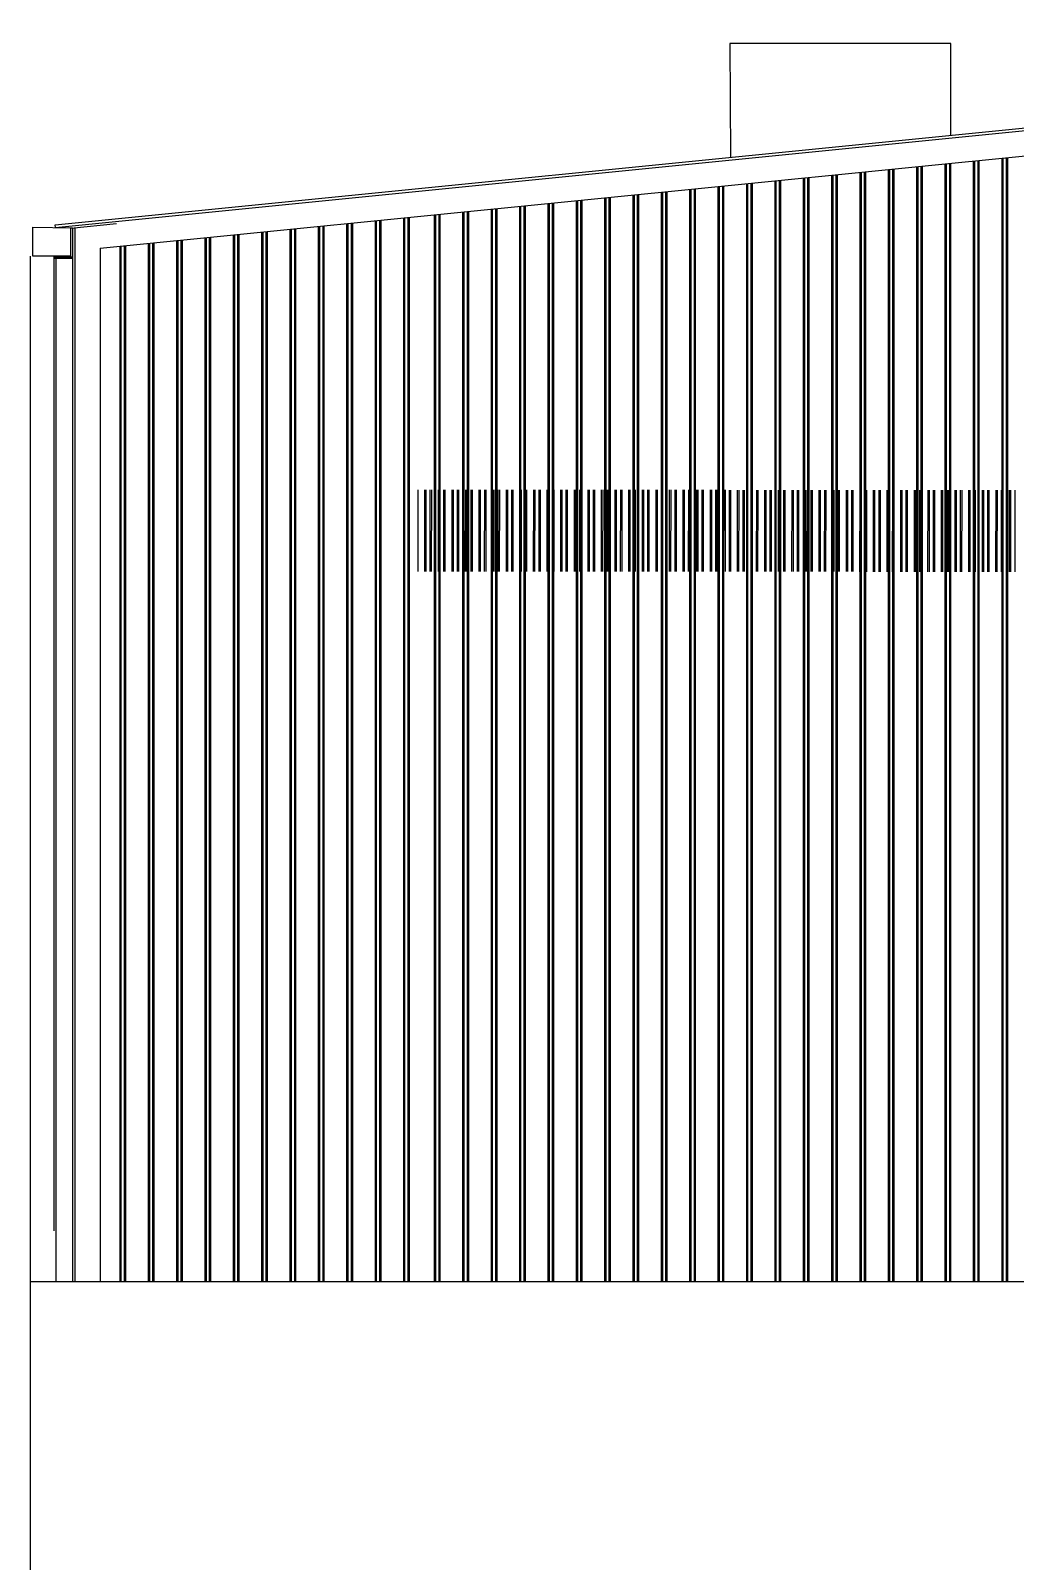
# Model space of a CAD drawing. Header units: metres. Extents: x 2267060 to 2267206, y 3909 to 3962.
# Drawn here: x 2267126.953 to 2267130.059, y 3948.358 to 3953.186 of the extents above; entities that cross this region are included whole.
import ezdxf

# ---------------------------------------------------------------- set-up
doc = ezdxf.new("R2010")
doc.units = ezdxf.units.M
doc.header["$LTSCALE"] = 3.5
doc.header["$MEASUREMENT"] = 0
doc.layers.get('0').update_dxf_attribs({"linetype": 'CONTINUOUS'})

msp = doc.modelspace()

# ---------------------------------------------------------------- linework, layer by layer
for p, q in [((2267127.03071, 3952.57347), (2267133.16419, 3953.186)), ((2267127.03071, 3952.57347), (2267133.16419, 3953.186)), ((2267127.0315, 3952.56556), (2267133.15432, 3953.17703)), ((2267127.0315, 3952.56556), (2267133.15432, 3953.17703)), ((2267129.85464, 3953.14515), (2267129.15831, 3953.1456)), ((2267129.15831, 3953.1456), (2267129.15975, 3952.78756)), ((2267129.85445, 3952.85602), (2267129.85464, 3953.14515)), ((2267127.17254, 3952.49973), (2267133.16222, 3953.0979)), ((2267127.17254, 3952.49973), (2267133.16222, 3953.0979)), ((2267130.0153, 3952.78363), (2267130.0153, 3949.24077)), ((2267130.0153, 3952.78363), (2267130.0153, 3949.24077)), ((2267130.01927, 3952.78403), (2267130.01927, 3949.24077)), ((2267130.01927, 3952.78403), (2267130.01927, 3949.24077)), ((2267130.02921, 3952.78502), (2267130.02921, 3949.24077)), ((2267130.02921, 3952.78502), (2267130.02921, 3949.24077)), ((2267130.03319, 3952.78542), (2267130.03319, 3949.24077)), ((2267130.03319, 3952.78542), (2267130.03319, 3949.24077)), ((2267129.56801, 3952.73896), (2267129.56801, 3949.24077)), ((2267129.56801, 3952.73896), (2267129.56801, 3949.24077)), ((2267129.57198, 3952.73936), (2267129.57198, 3949.24077)), ((2267129.57198, 3952.73936), (2267129.57198, 3949.24077)), ((2267129.58192, 3952.74035), (2267129.58192, 3949.24077)), ((2267129.58192, 3952.74035), (2267129.58192, 3949.24077)), ((2267129.5859, 3952.74075), (2267129.5859, 3949.24077)), ((2267129.5859, 3952.74075), (2267129.5859, 3949.24077)), ((2267129.65747, 3952.74789), (2267129.65747, 3949.24077)), ((2267129.65747, 3952.74789), (2267129.65747, 3949.24077)), ((2267129.66144, 3952.74829), (2267129.66144, 3949.24077)), ((2267129.66144, 3952.74829), (2267129.66144, 3949.24077)), ((2267129.67138, 3952.74928), (2267129.67138, 3949.24077)), ((2267129.67138, 3952.74928), (2267129.67138, 3949.24077)), ((2267129.67536, 3952.74968), (2267129.67536, 3949.24077)), ((2267129.67536, 3952.74968), (2267129.67536, 3949.24077)), ((2267129.74692, 3952.75683), (2267129.74692, 3949.24077)), ((2267129.74692, 3952.75683), (2267129.74692, 3949.24077)), ((2267129.7509, 3952.75722), (2267129.7509, 3949.24077)), ((2267129.7509, 3952.75722), (2267129.7509, 3949.24077)), ((2267129.76084, 3952.75822), (2267129.76084, 3949.24077)), ((2267129.76084, 3952.75822), (2267129.76084, 3949.24077)), ((2267129.76481, 3952.75861), (2267129.76481, 3949.24077)), ((2267129.76481, 3952.75861), (2267129.76481, 3949.24077)), ((2267129.83638, 3952.76576), (2267129.83638, 3949.24077)), ((2267129.83638, 3952.76576), (2267129.83638, 3949.24077)), ((2267129.84036, 3952.76616), (2267129.84036, 3949.24077)), ((2267129.84036, 3952.76616), (2267129.84036, 3949.24077)), ((2267129.8503, 3952.76715), (2267129.8503, 3949.24077)), ((2267129.8503, 3952.76715), (2267129.8503, 3949.24077)), ((2267129.85427, 3952.76755), (2267129.85427, 3949.24077)), ((2267129.85427, 3952.76755), (2267129.85427, 3949.24077)), ((2267129.92584, 3952.77469), (2267129.92584, 3949.24077)), ((2267129.92584, 3952.77469), (2267129.92584, 3949.24077)), ((2267129.92981, 3952.77509), (2267129.92981, 3949.24077)), ((2267129.92981, 3952.77509), (2267129.92981, 3949.24077)), ((2267129.93975, 3952.77608), (2267129.93975, 3949.24077)), ((2267129.93975, 3952.77608), (2267129.93975, 3949.24077)), ((2267129.94373, 3952.77648), (2267129.94373, 3949.24077)), ((2267129.94373, 3952.77648), (2267129.94373, 3949.24077)), ((2267129.04518, 3952.68675), (2267129.04518, 3949.24077)), ((2267129.04518, 3952.68675), (2267129.04518, 3949.24077)), ((2267129.04916, 3952.68714), (2267129.04916, 3949.24077)), ((2267129.04916, 3952.68714), (2267129.04916, 3949.24077)), ((2267129.12072, 3952.69429), (2267129.12072, 3949.24077)), ((2267129.12072, 3952.69429), (2267129.12072, 3949.24077)), ((2267129.1247, 3952.69469), (2267129.1247, 3949.24077)), ((2267129.1247, 3952.69469), (2267129.1247, 3949.24077)), ((2267129.13464, 3952.69568), (2267129.13464, 3949.24077)), ((2267129.13464, 3952.69568), (2267129.13464, 3949.24077)), ((2267129.13861, 3952.69608), (2267129.13861, 3949.24077)), ((2267129.13861, 3952.69608), (2267129.13861, 3949.24077)), ((2267129.21018, 3952.70322), (2267129.21018, 3949.24077)), ((2267129.21018, 3952.70322), (2267129.21018, 3949.24077)), ((2267129.21415, 3952.70362), (2267129.21415, 3949.24077)), ((2267129.21415, 3952.70362), (2267129.21415, 3949.24077)), ((2267129.22409, 3952.70461), (2267129.22409, 3949.24077)), ((2267129.22409, 3952.70461), (2267129.22409, 3949.24077)), ((2267129.22807, 3952.70501), (2267129.22807, 3949.24077)), ((2267129.22807, 3952.70501), (2267129.22807, 3949.24077)), ((2267129.29964, 3952.71216), (2267129.29964, 3949.24077)), ((2267129.29964, 3952.71216), (2267129.29964, 3949.24077)), ((2267129.30361, 3952.71255), (2267129.30361, 3949.24077)), ((2267129.30361, 3952.71255), (2267129.30361, 3949.24077)), ((2267129.31355, 3952.71355), (2267129.31355, 3949.24077)), ((2267129.31355, 3952.71355), (2267129.31355, 3949.24077)), ((2267129.31753, 3952.71394), (2267129.31753, 3949.24077)), ((2267129.31753, 3952.71394), (2267129.31753, 3949.24077)), ((2267129.38909, 3952.72109), (2267129.38909, 3949.24077)), ((2267129.38909, 3952.72109), (2267129.38909, 3949.24077)), ((2267129.39307, 3952.72149), (2267129.39307, 3949.24077)), ((2267129.39307, 3952.72149), (2267129.39307, 3949.24077)), ((2267129.40301, 3952.72248), (2267129.40301, 3949.24077)), ((2267129.40301, 3952.72248), (2267129.40301, 3949.24077)), ((2267129.40698, 3952.72288), (2267129.40698, 3949.24077)), ((2267129.40698, 3952.72288), (2267129.40698, 3949.24077)), ((2267129.47855, 3952.73003), (2267129.47855, 3949.24077)), ((2267129.47855, 3952.73003), (2267129.47855, 3949.24077)), ((2267129.48253, 3952.73042), (2267129.48253, 3949.24077)), ((2267129.48253, 3952.73042), (2267129.48253, 3949.24077)), ((2267129.49247, 3952.73142), (2267129.49247, 3949.24077)), ((2267129.49247, 3952.73142), (2267129.49247, 3949.24077)), ((2267129.49644, 3952.73181), (2267129.49644, 3949.24077)), ((2267129.49644, 3952.73181), (2267129.49644, 3949.24077)), ((2267128.58398, 3952.64069), (2267128.58398, 3949.24077)), ((2267128.58398, 3952.64069), (2267128.58398, 3949.24077)), ((2267128.58795, 3952.64108), (2267128.58795, 3949.24077)), ((2267128.58795, 3952.64108), (2267128.58795, 3949.24077)), ((2267128.59789, 3952.64208), (2267128.59789, 3949.24077)), ((2267128.59789, 3952.64208), (2267128.59789, 3949.24077)), ((2267128.60187, 3952.64247), (2267128.60187, 3949.24077)), ((2267128.60187, 3952.64247), (2267128.60187, 3949.24077)), ((2267128.67343, 3952.64962), (2267128.67343, 3949.24077)), ((2267128.67343, 3952.64962), (2267128.67343, 3949.24077)), ((2267128.67741, 3952.65002), (2267128.67741, 3949.24077)), ((2267128.67741, 3952.65002), (2267128.67741, 3949.24077)), ((2267128.68735, 3952.65101), (2267128.68735, 3949.24077)), ((2267128.68735, 3952.65101), (2267128.68735, 3949.24077)), ((2267128.69133, 3952.65141), (2267128.69133, 3949.24077)), ((2267128.69133, 3952.65141), (2267128.69133, 3949.24077)), ((2267128.76289, 3952.65855), (2267128.76289, 3949.24077)), ((2267128.76289, 3952.65855), (2267128.76289, 3949.24077)), ((2267128.76687, 3952.65895), (2267128.76687, 3949.24077)), ((2267128.76687, 3952.65895), (2267128.76687, 3949.24077)), ((2267128.77681, 3952.65994), (2267128.77681, 3949.24077)), ((2267128.77681, 3952.65994), (2267128.77681, 3949.24077)), ((2267128.78078, 3952.66034), (2267128.78078, 3949.24077)), ((2267128.78078, 3952.66034), (2267128.78078, 3949.24077)), ((2267128.85235, 3952.66749), (2267128.85235, 3949.24077)), ((2267128.85235, 3952.66749), (2267128.85235, 3949.24077)), ((2267128.85633, 3952.66789), (2267128.85633, 3949.24077)), ((2267128.85633, 3952.66789), (2267128.85633, 3949.24077)), ((2267128.86626, 3952.66888), (2267128.86626, 3949.24077)), ((2267128.86626, 3952.66888), (2267128.86626, 3949.24077)), ((2267128.87024, 3952.66928), (2267128.87024, 3949.24077)), ((2267128.87024, 3952.66928), (2267128.87024, 3949.24077)), ((2267128.94181, 3952.67642), (2267128.94181, 3949.24077)), ((2267128.94181, 3952.67642), (2267128.94181, 3949.24077)), ((2267128.94578, 3952.67682), (2267128.94578, 3949.24077)), ((2267128.94578, 3952.67682), (2267128.94578, 3949.24077)), ((2267128.95572, 3952.67781), (2267128.95572, 3949.24077)), ((2267128.95572, 3952.67781), (2267128.95572, 3949.24077)), ((2267128.9597, 3952.67821), (2267128.9597, 3949.24077)), ((2267128.9597, 3952.67821), (2267128.9597, 3949.24077)), ((2267129.03126, 3952.68536), (2267129.03126, 3949.24077)), ((2267129.03126, 3952.68536), (2267129.03126, 3949.24077)), ((2267129.03524, 3952.68575), (2267129.03524, 3949.24077)), ((2267129.03524, 3952.68575), (2267129.03524, 3949.24077)), ((2267128.12874, 3952.59522), (2267128.12874, 3949.24077)), ((2267128.12874, 3952.59522), (2267128.12874, 3949.24077)), ((2267128.13271, 3952.59562), (2267128.13271, 3949.24077)), ((2267128.13271, 3952.59562), (2267128.13271, 3949.24077)), ((2267128.14265, 3952.59661), (2267128.14265, 3949.24077)), ((2267128.14265, 3952.59661), (2267128.14265, 3949.24077)), ((2267128.14663, 3952.59701), (2267128.14663, 3949.24077)), ((2267128.14663, 3952.59701), (2267128.14663, 3949.24077)), ((2267128.22615, 3952.60495), (2267128.22615, 3949.24077)), ((2267128.22615, 3952.60495), (2267128.22615, 3949.24077)), ((2267128.23012, 3952.60535), (2267128.23012, 3949.24077)), ((2267128.23012, 3952.60535), (2267128.23012, 3949.24077)), ((2267128.24006, 3952.60634), (2267128.24006, 3949.24077)), ((2267128.24006, 3952.60634), (2267128.24006, 3949.24077)), ((2267128.24404, 3952.60674), (2267128.24404, 3949.24077)), ((2267128.24404, 3952.60674), (2267128.24404, 3949.24077)), ((2267128.3156, 3952.61389), (2267128.3156, 3949.24077)), ((2267128.3156, 3952.61389), (2267128.3156, 3949.24077)), ((2267128.31958, 3952.61428), (2267128.31958, 3949.24077)), ((2267128.31958, 3952.61428), (2267128.31958, 3949.24077)), ((2267128.32952, 3952.61528), (2267128.32952, 3949.24077)), ((2267128.32952, 3952.61528), (2267128.32952, 3949.24077)), ((2267128.3335, 3952.61567), (2267128.3335, 3949.24077)), ((2267128.3335, 3952.61567), (2267128.3335, 3949.24077)), ((2267128.40506, 3952.62282), (2267128.40506, 3949.24077)), ((2267128.40506, 3952.62282), (2267128.40506, 3949.24077)), ((2267128.40904, 3952.62322), (2267128.40904, 3949.24077)), ((2267128.40904, 3952.62322), (2267128.40904, 3949.24077)), ((2267128.41898, 3952.62421), (2267128.41898, 3949.24077)), ((2267128.41898, 3952.62421), (2267128.41898, 3949.24077)), ((2267128.42295, 3952.62461), (2267128.42295, 3949.24077)), ((2267128.42295, 3952.62461), (2267128.42295, 3949.24077)), ((2267128.49452, 3952.63175), (2267128.49452, 3949.24077)), ((2267128.49452, 3952.63175), (2267128.49452, 3949.24077)), ((2267128.4985, 3952.63215), (2267128.4985, 3949.24077)), ((2267128.4985, 3952.63215), (2267128.4985, 3949.24077)), ((2267128.50844, 3952.63314), (2267128.50844, 3949.24077)), ((2267128.50844, 3952.63314), (2267128.50844, 3949.24077)), ((2267128.51241, 3952.63354), (2267128.51241, 3949.24077)), ((2267128.51241, 3952.63354), (2267128.51241, 3949.24077)), ((2267126.96054, 3952.47427), (2267126.96054, 3952.56581)), ((2267126.96054, 3952.56581), (2267127.08507, 3952.56387)), ((2267126.96054, 3952.47427), (2267126.96054, 3952.56581)), ((2267126.96054, 3952.56581), (2267127.08507, 3952.56387)), ((2267127.0315, 3952.56556), (2267127.03071, 3952.57347)), ((2267127.0315, 3952.56556), (2267127.03071, 3952.57347)), ((2267127.07982, 3952.56334), (2267127.2243, 3952.57802)), ((2267127.07982, 3952.56334), (2267127.2243, 3952.57802)), ((2267127.07982, 3952.47427), (2267127.07982, 3952.56334)), ((2267127.07982, 3952.47427), (2267127.07982, 3952.56334)), ((2267127.08507, 3952.56441), (2267127.08507, 3949.24077)), ((2267127.08507, 3952.56441), (2267127.08507, 3949.24077)), ((2267127.09302, 3952.56522), (2267127.09302, 3949.24077)), ((2267127.09302, 3952.56522), (2267127.09302, 3949.24077)), ((2267127.59199, 3952.54162), (2267127.59199, 3949.24077)), ((2267127.59199, 3952.54162), (2267127.59199, 3949.24077)), ((2267127.59597, 3952.54202), (2267127.59597, 3949.24077)), ((2267127.59597, 3952.54202), (2267127.59597, 3949.24077)), ((2267127.60591, 3952.54301), (2267127.60591, 3949.24077)), ((2267127.60591, 3952.54301), (2267127.60591, 3949.24077)), ((2267127.60989, 3952.54341), (2267127.60989, 3949.24077)), ((2267127.60989, 3952.54341), (2267127.60989, 3949.24077)), ((2267127.68145, 3952.55055), (2267127.68145, 3949.24077)), ((2267127.68145, 3952.55055), (2267127.68145, 3949.24077)), ((2267127.68543, 3952.55095), (2267127.68543, 3949.24077)), ((2267127.68543, 3952.55095), (2267127.68543, 3949.24077)), ((2267127.69537, 3952.55194), (2267127.69537, 3949.24077)), ((2267127.69537, 3952.55194), (2267127.69537, 3949.24077)), ((2267127.69934, 3952.55234), (2267127.69934, 3949.24077)), ((2267127.69934, 3952.55234), (2267127.69934, 3949.24077)), ((2267127.77091, 3952.55949), (2267127.77091, 3949.24077)), ((2267127.77091, 3952.55949), (2267127.77091, 3949.24077)), ((2267127.77488, 3952.55989), (2267127.77488, 3949.24077)), ((2267127.77488, 3952.55989), (2267127.77488, 3949.24077)), ((2267127.78482, 3952.56088), (2267127.78482, 3949.24077)), ((2267127.78482, 3952.56088), (2267127.78482, 3949.24077)), ((2267127.7888, 3952.56128), (2267127.7888, 3949.24077)), ((2267127.7888, 3952.56128), (2267127.7888, 3949.24077)), ((2267127.86037, 3952.56842), (2267127.86037, 3949.24077)), ((2267127.86037, 3952.56842), (2267127.86037, 3949.24077)), ((2267127.86434, 3952.56882), (2267127.86434, 3949.24077)), ((2267127.86434, 3952.56882), (2267127.86434, 3949.24077)), ((2267127.87428, 3952.56981), (2267127.87428, 3949.24077)), ((2267127.87428, 3952.56981), (2267127.87428, 3949.24077)), ((2267127.87826, 3952.57021), (2267127.87826, 3949.24077)), ((2267127.87826, 3952.57021), (2267127.87826, 3949.24077)), ((2267127.94982, 3952.57736), (2267127.94982, 3949.24077)), ((2267127.94982, 3952.57736), (2267127.94982, 3949.24077)), ((2267127.9538, 3952.57775), (2267127.9538, 3949.24077)), ((2267127.9538, 3952.57775), (2267127.9538, 3949.24077)), ((2267127.96374, 3952.57875), (2267127.96374, 3949.24077)), ((2267127.96374, 3952.57875), (2267127.96374, 3949.24077)), ((2267127.96771, 3952.57914), (2267127.96771, 3949.24077)), ((2267127.96771, 3952.57914), (2267127.96771, 3949.24077)), ((2267128.03928, 3952.58629), (2267128.03928, 3949.24077)), ((2267128.03928, 3952.58629), (2267128.03928, 3949.24077)), ((2267128.04326, 3952.58669), (2267128.04326, 3949.24077)), ((2267128.04326, 3952.58669), (2267128.04326, 3949.24077)), ((2267128.0532, 3952.58768), (2267128.0532, 3949.24077)), ((2267128.0532, 3952.58768), (2267128.0532, 3949.24077)), ((2267128.05717, 3952.58808), (2267128.05717, 3949.24077)), ((2267128.05717, 3952.58808), (2267128.05717, 3949.24077)), ((2267127.17254, 3952.49973), (2267127.17254, 3949.24077)), ((2267127.17254, 3952.49973), (2267127.17254, 3949.24077)), ((2267127.23416, 3952.50589), (2267127.23416, 3949.24077)), ((2267127.23416, 3952.50589), (2267127.23416, 3949.24077)), ((2267127.23814, 3952.50628), (2267127.23814, 3949.24077)), ((2267127.23814, 3952.50628), (2267127.23814, 3949.24077)), ((2267127.24808, 3952.50728), (2267127.24808, 3949.24077)), ((2267127.24808, 3952.50728), (2267127.24808, 3949.24077)), ((2267127.25206, 3952.50767), (2267127.25206, 3949.24077)), ((2267127.25206, 3952.50767), (2267127.25206, 3949.24077)), ((2267127.32362, 3952.51482), (2267127.32362, 3949.24077)), ((2267127.32362, 3952.51482), (2267127.32362, 3949.24077)), ((2267127.3276, 3952.51522), (2267127.3276, 3949.24077)), ((2267127.3276, 3952.51522), (2267127.3276, 3949.24077)), ((2267127.33754, 3952.51621), (2267127.33754, 3949.24077)), ((2267127.33754, 3952.51621), (2267127.33754, 3949.24077)), ((2267127.34151, 3952.51661), (2267127.34151, 3949.24077)), ((2267127.34151, 3952.51661), (2267127.34151, 3949.24077)), ((2267127.41308, 3952.52375), (2267127.41308, 3949.24077)), ((2267127.41308, 3952.52375), (2267127.41308, 3949.24077)), ((2267127.41706, 3952.52415), (2267127.41706, 3949.24077)), ((2267127.41706, 3952.52415), (2267127.41706, 3949.24077)), ((2267127.42699, 3952.52514), (2267127.42699, 3949.24077)), ((2267127.42699, 3952.52514), (2267127.42699, 3949.24077)), ((2267127.43097, 3952.52554), (2267127.43097, 3949.24077)), ((2267127.43097, 3952.52554), (2267127.43097, 3949.24077)), ((2267127.50254, 3952.53269), (2267127.50254, 3949.24077)), ((2267127.50254, 3952.53269), (2267127.50254, 3949.24077)), ((2267127.50651, 3952.53308), (2267127.50651, 3949.24077)), ((2267127.50651, 3952.53308), (2267127.50651, 3949.24077)), ((2267127.51645, 3952.53408), (2267127.51645, 3949.24077)), ((2267127.51645, 3952.53408), (2267127.51645, 3949.24077)), ((2267127.52043, 3952.53447), (2267127.52043, 3949.24077)), ((2267127.52043, 3952.53447), (2267127.52043, 3949.24077)), ((2267127.07982, 3952.47427), (2267126.96054, 3952.47427)), ((2267127.07982, 3952.47427), (2267126.96054, 3952.47427)), ((2267127.02742, 3952.47261), (2267127.08507, 3952.47261)), ((2267127.02742, 3949.40043), (2267127.02742, 3952.47261)), ((2267127.02742, 3952.47261), (2267127.08507, 3952.47261)), ((2267127.02742, 3949.40043), (2267127.02742, 3952.47261)), ((2267127.02742, 3952.46783), (2267127.08507, 3952.46783)), ((2267127.02742, 3952.46783), (2267127.08507, 3952.46783)), ((2267127.03378, 3949.24077), (2267127.03378, 3952.46783)), ((2267127.03378, 3949.24077), (2267127.03378, 3952.46783)), ((2267128.17397, 3951.73782), (2267128.1738, 3951.48053)), ((2267128.17397, 3951.73782), (2267128.1738, 3951.48053)), ((2267128.19541, 3951.73781), (2267128.19524, 3951.48052)), ((2267128.19541, 3951.73781), (2267128.19524, 3951.48052)), ((2267128.1997, 3951.7378), (2267128.19953, 3951.48052)), ((2267128.1997, 3951.7378), (2267128.19953, 3951.48052)), ((2267128.21256, 3951.73779), (2267128.21239, 3951.48051)), ((2267128.21256, 3951.73779), (2267128.21239, 3951.48051)), ((2267128.21685, 3951.73779), (2267128.21668, 3951.48051)), ((2267128.21685, 3951.73779), (2267128.21668, 3951.48051)), ((2267128.23829, 3951.73778), (2267128.23812, 3951.48049)), ((2267128.23829, 3951.73778), (2267128.23812, 3951.48049)), ((2267128.24258, 3951.73778), (2267128.24241, 3951.48049)), ((2267128.24258, 3951.73778), (2267128.24241, 3951.48049)), ((2267128.25544, 3951.73777), (2267128.25527, 3951.48048)), ((2267128.25544, 3951.73777), (2267128.25527, 3951.48048)), ((2267128.25973, 3951.73776), (2267128.25956, 3951.48048)), ((2267128.25973, 3951.73776), (2267128.25956, 3951.48048)), ((2267128.28117, 3951.73775), (2267128.281, 3951.48046)), ((2267128.28117, 3951.73775), (2267128.281, 3951.48046)), ((2267128.28546, 3951.73775), (2267128.28529, 3951.48046)), ((2267128.28546, 3951.73775), (2267128.28529, 3951.48046)), ((2267128.29832, 3951.73774), (2267128.29816, 3951.48045)), ((2267128.29832, 3951.73774), (2267128.29816, 3951.48045)), ((2267128.30261, 3951.73774), (2267128.30244, 3951.48045)), ((2267128.30261, 3951.73774), (2267128.30244, 3951.48045)), ((2267128.32405, 3951.73772), (2267128.32388, 3951.48044)), ((2267128.32405, 3951.73772), (2267128.32388, 3951.48044)), ((2267128.32834, 3951.73772), (2267128.32817, 3951.48043)), ((2267128.32834, 3951.73772), (2267128.32817, 3951.48043)), ((2267128.3412, 3951.73771), (2267128.34104, 3951.48042)), ((2267128.3412, 3951.73771), (2267128.34104, 3951.48042)), ((2267128.34549, 3951.73771), (2267128.34532, 3951.48042)), ((2267128.34549, 3951.73771), (2267128.34532, 3951.48042)), ((2267128.36693, 3951.73769), (2267128.36677, 3951.48041)), ((2267128.36693, 3951.73769), (2267128.36677, 3951.48041)), ((2267128.37122, 3951.73769), (2267128.37105, 3951.4804)), ((2267128.37122, 3951.73769), (2267128.37105, 3951.4804)), ((2267128.38409, 3951.73768), (2267128.38392, 3951.4804)), ((2267128.38409, 3951.73768), (2267128.38392, 3951.4804)), ((2267128.38837, 3951.73768), (2267128.38821, 3951.48039)), ((2267128.38837, 3951.73768), (2267128.38821, 3951.48039)), ((2267128.40981, 3951.73767), (2267128.40965, 3951.48038)), ((2267128.40981, 3951.73767), (2267128.40965, 3951.48038)), ((2267128.4141, 3951.73766), (2267128.41393, 3951.48038)), ((2267128.4141, 3951.73766), (2267128.41393, 3951.48038)), ((2267128.42697, 3951.73765), (2267128.4268, 3951.48037)), ((2267128.42697, 3951.73765), (2267128.4268, 3951.48037)), ((2267128.43126, 3951.73765), (2267128.43109, 3951.48037)), ((2267128.43126, 3951.73765), (2267128.43109, 3951.48037)), ((2267128.4527, 3951.73764), (2267128.45253, 3951.48035)), ((2267128.4527, 3951.73764), (2267128.45253, 3951.48035)), ((2267128.45698, 3951.73763), (2267128.45682, 3951.48035)), ((2267128.45698, 3951.73763), (2267128.45682, 3951.48035)), ((2267128.46985, 3951.73763), (2267128.46968, 3951.48034)), ((2267128.46985, 3951.73763), (2267128.46968, 3951.48034)), ((2267128.47414, 3951.73762), (2267128.47397, 3951.48034)), ((2267128.47414, 3951.73762), (2267128.47397, 3951.48034)), ((2267128.49558, 3951.73761), (2267128.49541, 3951.48032)), ((2267128.49558, 3951.73761), (2267128.49541, 3951.48032)), ((2267128.49986, 3951.73761), (2267128.4997, 3951.48032)), ((2267128.49986, 3951.73761), (2267128.4997, 3951.48032)), ((2267128.51273, 3951.7376), (2267128.51256, 3951.48031)), ((2267128.51273, 3951.7376), (2267128.51256, 3951.48031)), ((2267128.51702, 3951.7376), (2267128.51685, 3951.48031)), ((2267128.51702, 3951.7376), (2267128.51685, 3951.48031)), ((2267128.53846, 3951.73758), (2267128.53829, 3951.4803)), ((2267128.53846, 3951.73758), (2267128.53829, 3951.4803)), ((2267128.54275, 3951.73758), (2267128.54258, 3951.48029)), ((2267128.54275, 3951.73758), (2267128.54258, 3951.48029)), ((2267128.55561, 3951.73757), (2267128.55544, 3951.48028)), ((2267128.55561, 3951.73757), (2267128.55544, 3951.48028)), ((2267128.5599, 3951.73757), (2267128.55973, 3951.48028)), ((2267128.5599, 3951.73757), (2267128.55973, 3951.48028)), ((2267128.58134, 3951.73755), (2267128.58117, 3951.48027)), ((2267128.58134, 3951.73755), (2267128.58117, 3951.48027)), ((2267128.58563, 3951.73755), (2267128.58546, 3951.48026)), ((2267128.58563, 3951.73755), (2267128.58546, 3951.48026)), ((2267128.59849, 3951.73754), (2267128.59832, 3951.48026)), ((2267128.59849, 3951.73754), (2267128.59832, 3951.48026)), ((2267128.60278, 3951.73754), (2267128.60261, 3951.48025)), ((2267128.60278, 3951.73754), (2267128.60261, 3951.48025)), ((2267128.62422, 3951.73753), (2267128.62405, 3951.48024)), ((2267128.62422, 3951.73753), (2267128.62405, 3951.48024)), ((2267128.62851, 3951.73752), (2267128.62834, 3951.48024)), ((2267128.62851, 3951.73752), (2267128.62834, 3951.48024)), ((2267128.64137, 3951.73751), (2267128.6412, 3951.48023)), ((2267128.64137, 3951.73751), (2267128.6412, 3951.48023)), ((2267128.64566, 3951.73751), (2267128.64549, 3951.48023)), ((2267128.64566, 3951.73751), (2267128.64549, 3951.48023)), ((2267128.6671, 3951.7375), (2267128.66693, 3951.48021)), ((2267128.6671, 3951.7375), (2267128.66693, 3951.48021)), ((2267128.67139, 3951.73749), (2267128.67122, 3951.48021)), ((2267128.67139, 3951.73749), (2267128.67122, 3951.48021)), ((2267128.68425, 3951.73749), (2267128.68409, 3951.4802)), ((2267128.68425, 3951.73749), (2267128.68409, 3951.4802)), ((2267128.68854, 3951.73748), (2267128.68837, 3951.4802)), ((2267128.68854, 3951.73748), (2267128.68837, 3951.4802)), ((2267128.70998, 3951.73747), (2267128.70981, 3951.48018)), ((2267128.70998, 3951.73747), (2267128.70981, 3951.48018)), ((2267128.71427, 3951.73747), (2267128.7141, 3951.48018)), ((2267128.71427, 3951.73747), (2267128.7141, 3951.48018)), ((2267128.72713, 3951.73746), (2267128.72697, 3951.48017)), ((2267128.72713, 3951.73746), (2267128.72697, 3951.48017)), ((2267128.73142, 3951.73746), (2267128.73125, 3951.48017)), ((2267128.73142, 3951.73746), (2267128.73125, 3951.48017)), ((2267128.75286, 3951.73744), (2267128.7527, 3951.48015)), ((2267128.75286, 3951.73744), (2267128.7527, 3951.48015)), ((2267128.75715, 3951.73744), (2267128.75698, 3951.48015)), ((2267128.75715, 3951.73744), (2267128.75698, 3951.48015)), ((2267128.77002, 3951.73743), (2267128.76985, 3951.48014)), ((2267128.77002, 3951.73743), (2267128.76985, 3951.48014)), ((2267128.7743, 3951.73743), (2267128.77414, 3951.48014)), ((2267128.7743, 3951.73743), (2267128.77414, 3951.48014)), ((2267128.79574, 3951.73741), (2267128.79558, 3951.48013)), ((2267128.79574, 3951.73741), (2267128.79558, 3951.48013)), ((2267128.80003, 3951.73741), (2267128.79986, 3951.48012)), ((2267128.80003, 3951.73741), (2267128.79986, 3951.48012)), ((2267128.8129, 3951.7374), (2267128.81273, 3951.48012)), ((2267128.8129, 3951.7374), (2267128.81273, 3951.48012)), ((2267128.81718, 3951.7374), (2267128.81702, 3951.48011)), ((2267128.81718, 3951.7374), (2267128.81702, 3951.48011)), ((2267128.83863, 3951.73739), (2267128.83846, 3951.4801)), ((2267128.83863, 3951.73739), (2267128.83846, 3951.4801)), ((2267128.84291, 3951.73738), (2267128.84275, 3951.4801)), ((2267128.84291, 3951.73738), (2267128.84275, 3951.4801)), ((2267128.85578, 3951.73737), (2267128.85561, 3951.48009)), ((2267128.85578, 3951.73737), (2267128.85561, 3951.48009)), ((2267128.86007, 3951.73737), (2267128.8599, 3951.48008)), ((2267128.86007, 3951.73737), (2267128.8599, 3951.48008)), ((2267128.88151, 3951.73736), (2267128.88134, 3951.48007)), ((2267128.88151, 3951.73736), (2267128.88134, 3951.48007)), ((2267128.88579, 3951.73735), (2267128.88563, 3951.48007)), ((2267128.88579, 3951.73735), (2267128.88563, 3951.48007)), ((2267128.89866, 3951.73735), (2267128.89849, 3951.48006)), ((2267128.89866, 3951.73735), (2267128.89849, 3951.48006)), ((2267128.90295, 3951.73734), (2267128.90278, 3951.48006)), ((2267128.90295, 3951.73734), (2267128.90278, 3951.48006)), ((2267128.92439, 3951.73733), (2267128.92422, 3951.48004)), ((2267128.92439, 3951.73733), (2267128.92422, 3951.48004)), ((2267128.92868, 3951.73733), (2267128.92851, 3951.48004)), ((2267128.92868, 3951.73733), (2267128.92851, 3951.48004)), ((2267128.94154, 3951.73732), (2267128.94137, 3951.48003)), ((2267128.94154, 3951.73732), (2267128.94137, 3951.48003)), ((2267128.94583, 3951.73732), (2267128.94566, 3951.48003)), ((2267128.94583, 3951.73732), (2267128.94566, 3951.48003)), ((2267128.96727, 3951.7373), (2267128.9671, 3951.48001)), ((2267128.96727, 3951.7373), (2267128.9671, 3951.48001)), ((2267128.97156, 3951.7373), (2267128.97139, 3951.48001)), ((2267128.97156, 3951.7373), (2267128.97139, 3951.48001)), ((2267128.98442, 3951.73729), (2267128.98425, 3951.48)), ((2267128.98442, 3951.73729), (2267128.98425, 3951.48)), ((2267128.98871, 3951.73729), (2267128.98854, 3951.48)), ((2267128.98871, 3951.73729), (2267128.98854, 3951.48)), ((2267129.01015, 3951.73727), (2267129.00998, 3951.47999)), ((2267129.01015, 3951.73727), (2267129.00998, 3951.47999)), ((2267129.01444, 3951.73727), (2267129.01427, 3951.47998)), ((2267129.01444, 3951.73727), (2267129.01427, 3951.47998)), ((2267129.0273, 3951.73726), (2267129.02713, 3951.47998)), ((2267129.0273, 3951.73726), (2267129.02713, 3951.47998)), ((2267129.03159, 3951.73726), (2267129.03142, 3951.47997)), ((2267129.03159, 3951.73726), (2267129.03142, 3951.47997)), ((2267129.05303, 3951.73725), (2267129.05286, 3951.47996)), ((2267129.05303, 3951.73725), (2267129.05286, 3951.47996)), ((2267129.05732, 3951.73724), (2267129.05715, 3951.47996)), ((2267129.05732, 3951.73724), (2267129.05715, 3951.47996)), ((2267129.07018, 3951.73723), (2267129.07002, 3951.47995)), ((2267129.07018, 3951.73723), (2267129.07002, 3951.47995)), ((2267129.07447, 3951.73723), (2267129.0743, 3951.47994)), ((2267129.07447, 3951.73723), (2267129.0743, 3951.47994)), ((2267129.09591, 3951.73722), (2267129.09574, 3951.47993)), ((2267129.09591, 3951.73722), (2267129.09574, 3951.47993)), ((2267129.1002, 3951.73721), (2267129.10003, 3951.47993)), ((2267129.1002, 3951.73721), (2267129.10003, 3951.47993)), ((2267129.11306, 3951.73721), (2267129.1129, 3951.47992)), ((2267129.11306, 3951.73721), (2267129.1129, 3951.47992)), ((2267129.11735, 3951.7372), (2267129.11718, 3951.47992)), ((2267129.11735, 3951.7372), (2267129.11718, 3951.47992)), ((2267129.13879, 3951.73719), (2267129.13862, 3951.4799)), ((2267129.13879, 3951.73719), (2267129.13862, 3951.4799)), ((2267129.14308, 3951.73719), (2267129.14291, 3951.4799)), ((2267129.14308, 3951.73719), (2267129.14291, 3951.4799)), ((2267129.15595, 3951.73718), (2267129.15578, 3951.47989)), ((2267129.15595, 3951.73718), (2267129.15578, 3951.47989)), ((2267129.16023, 3951.73718), (2267129.16007, 3951.47989)), ((2267129.16023, 3951.73718), (2267129.16007, 3951.47989)), ((2267129.18167, 3951.73716), (2267129.18151, 3951.47987)), ((2267129.18167, 3951.73716), (2267129.18151, 3951.47987)), ((2267129.18596, 3951.73716), (2267129.18579, 3951.47987)), ((2267129.18596, 3951.73716), (2267129.18579, 3951.47987)), ((2267129.19883, 3951.73715), (2267129.19866, 3951.47986)), ((2267129.19883, 3951.73715), (2267129.19866, 3951.47986)), ((2267129.20311, 3951.73715), (2267129.20295, 3951.47986)), ((2267129.20311, 3951.73715), (2267129.20295, 3951.47986)), ((2267129.22456, 3951.73713), (2267129.22439, 3951.47985)), ((2267129.22456, 3951.73713), (2267129.22439, 3951.47985)), ((2267129.22884, 3951.73713), (2267129.22868, 3951.47984)), ((2267129.22884, 3951.73713), (2267129.22868, 3951.47984)), ((2267129.24171, 3951.73712), (2267129.24154, 3951.47984)), ((2267129.24171, 3951.73712), (2267129.24154, 3951.47984)), ((2267129.246, 3951.73712), (2267129.24583, 3951.47983)), ((2267129.246, 3951.73712), (2267129.24583, 3951.47983)), ((2267129.26744, 3951.73711), (2267129.26727, 3951.47982)), ((2267129.26744, 3951.73711), (2267129.26727, 3951.47982)), ((2267129.27172, 3951.7371), (2267129.27156, 3951.47982)), ((2267129.27172, 3951.7371), (2267129.27156, 3951.47982)), ((2267129.28459, 3951.73709), (2267129.28442, 3951.47981)), ((2267129.28459, 3951.73709), (2267129.28442, 3951.47981)), ((2267129.28888, 3951.73709), (2267129.28871, 3951.4798)), ((2267129.28888, 3951.73709), (2267129.28871, 3951.4798)), ((2267129.31032, 3951.73708), (2267129.31015, 3951.47979)), ((2267129.31032, 3951.73708), (2267129.31015, 3951.47979)), ((2267129.31461, 3951.73707), (2267129.31444, 3951.47979)), ((2267129.31461, 3951.73707), (2267129.31444, 3951.47979)), ((2267129.32747, 3951.73707), (2267129.3273, 3951.47978)), ((2267129.32747, 3951.73707), (2267129.3273, 3951.47978)), ((2267129.33176, 3951.73706), (2267129.33159, 3951.47978)), ((2267129.33176, 3951.73706), (2267129.33159, 3951.47978)), ((2267129.3532, 3951.73705), (2267129.35303, 3951.47976)), ((2267129.3532, 3951.73705), (2267129.35303, 3951.47976)), ((2267129.35749, 3951.73705), (2267129.35732, 3951.47976)), ((2267129.35749, 3951.73705), (2267129.35732, 3951.47976)), ((2267129.37035, 3951.73704), (2267129.37018, 3951.47975)), ((2267129.37035, 3951.73704), (2267129.37018, 3951.47975)), ((2267129.37464, 3951.73704), (2267129.37447, 3951.47975)), ((2267129.37464, 3951.73704), (2267129.37447, 3951.47975)), ((2267129.39608, 3951.73702), (2267129.39591, 3951.47973)), ((2267129.39608, 3951.73702), (2267129.39591, 3951.47973)), ((2267129.40037, 3951.73702), (2267129.4002, 3951.47973)), ((2267129.40037, 3951.73702), (2267129.4002, 3951.47973)), ((2267129.41323, 3951.73701), (2267129.41306, 3951.47972)), ((2267129.41323, 3951.73701), (2267129.41306, 3951.47972)), ((2267129.41752, 3951.73701), (2267129.41735, 3951.47972)), ((2267129.41752, 3951.73701), (2267129.41735, 3951.47972)), ((2267129.43896, 3951.73699), (2267129.43879, 3951.47971)), ((2267129.43896, 3951.73699), (2267129.43879, 3951.47971)), ((2267129.44325, 3951.73699), (2267129.44308, 3951.4797)), ((2267129.44325, 3951.73699), (2267129.44308, 3951.4797)), ((2267129.45611, 3951.73698), (2267129.45595, 3951.4797)), ((2267129.45611, 3951.73698), (2267129.45595, 3951.4797)), ((2267129.4604, 3951.73698), (2267129.46023, 3951.47969)), ((2267129.4604, 3951.73698), (2267129.46023, 3951.47969)), ((2267129.48184, 3951.73696), (2267129.48167, 3951.47968)), ((2267129.48184, 3951.73696), (2267129.48167, 3951.47968)), ((2267129.48613, 3951.73696), (2267129.48596, 3951.47968)), ((2267129.48613, 3951.73696), (2267129.48596, 3951.47968)), ((2267129.49899, 3951.73695), (2267129.49883, 3951.47967)), ((2267129.49899, 3951.73695), (2267129.49883, 3951.47967)), ((2267129.50328, 3951.73695), (2267129.50311, 3951.47966)), ((2267129.50328, 3951.73695), (2267129.50311, 3951.47966)), ((2267129.52472, 3951.73694), (2267129.52455, 3951.47965)), ((2267129.52472, 3951.73694), (2267129.52455, 3951.47965)), ((2267129.52901, 3951.73693), (2267129.52884, 3951.47965)), ((2267129.52901, 3951.73693), (2267129.52884, 3951.47965)), ((2267129.54188, 3951.73693), (2267129.54171, 3951.47964)), ((2267129.54188, 3951.73693), (2267129.54171, 3951.47964)), ((2267129.54616, 3951.73692), (2267129.546, 3951.47964)), ((2267129.54616, 3951.73692), (2267129.546, 3951.47964)), ((2267129.5676, 3951.73691), (2267129.56744, 3951.47962)), ((2267129.5676, 3951.73691), (2267129.56744, 3951.47962)), ((2267129.57189, 3951.73691), (2267129.57172, 3951.47962)), ((2267129.57189, 3951.73691), (2267129.57172, 3951.47962)), ((2267129.58476, 3951.7369), (2267129.58459, 3951.47961)), ((2267129.58476, 3951.7369), (2267129.58459, 3951.47961)), ((2267129.58904, 3951.73689), (2267129.58888, 3951.47961)), ((2267129.58904, 3951.73689), (2267129.58888, 3951.47961)), ((2267129.61049, 3951.73688), (2267129.61032, 3951.47959)), ((2267129.61049, 3951.73688), (2267129.61032, 3951.47959)), ((2267129.61477, 3951.73688), (2267129.61461, 3951.47959)), ((2267129.61477, 3951.73688), (2267129.61461, 3951.47959)), ((2267129.62764, 3951.73687), (2267129.62747, 3951.47958)), ((2267129.62764, 3951.73687), (2267129.62747, 3951.47958)), ((2267129.63193, 3951.73687), (2267129.63176, 3951.47958)), ((2267129.63193, 3951.73687), (2267129.63176, 3951.47958)), ((2267129.65337, 3951.73685), (2267129.6532, 3951.47957)), ((2267129.65337, 3951.73685), (2267129.6532, 3951.47957)), ((2267129.65765, 3951.73685), (2267129.65749, 3951.47956)), ((2267129.65765, 3951.73685), (2267129.65749, 3951.47956)), ((2267129.67052, 3951.73684), (2267129.67035, 3951.47956)), ((2267129.67052, 3951.73684), (2267129.67035, 3951.47956)), ((2267129.67481, 3951.73684), (2267129.67464, 3951.47955)), ((2267129.67481, 3951.73684), (2267129.67464, 3951.47955)), ((2267129.69625, 3951.73682), (2267129.69608, 3951.47954)), ((2267129.69625, 3951.73682), (2267129.69608, 3951.47954)), ((2267129.70054, 3951.73682), (2267129.70037, 3951.47954)), ((2267129.70054, 3951.73682), (2267129.70037, 3951.47954)), ((2267129.7134, 3951.73681), (2267129.71323, 3951.47953)), ((2267129.7134, 3951.73681), (2267129.71323, 3951.47953)), ((2267129.71769, 3951.73681), (2267129.71752, 3951.47952)), ((2267129.71769, 3951.73681), (2267129.71752, 3951.47952)), ((2267129.73913, 3951.7368), (2267129.73896, 3951.47951)), ((2267129.73913, 3951.7368), (2267129.73896, 3951.47951)), ((2267129.74342, 3951.73679), (2267129.74325, 3951.47951)), ((2267129.74342, 3951.73679), (2267129.74325, 3951.47951)), ((2267129.75628, 3951.73679), (2267129.75611, 3951.4795)), ((2267129.75628, 3951.73679), (2267129.75611, 3951.4795)), ((2267129.76057, 3951.73678), (2267129.7604, 3951.4795)), ((2267129.76057, 3951.73678), (2267129.7604, 3951.4795)), ((2267129.78201, 3951.73677), (2267129.78184, 3951.47948)), ((2267129.78201, 3951.73677), (2267129.78184, 3951.47948)), ((2267129.7863, 3951.73677), (2267129.78613, 3951.47948)), ((2267129.7863, 3951.73677), (2267129.78613, 3951.47948)), ((2267129.79916, 3951.73676), (2267129.79899, 3951.47947)), ((2267129.79916, 3951.73676), (2267129.79899, 3951.47947)), ((2267129.80345, 3951.73675), (2267129.80328, 3951.47947)), ((2267129.80345, 3951.73675), (2267129.80328, 3951.47947)), ((2267129.82489, 3951.73674), (2267129.82472, 3951.47945)), ((2267129.82489, 3951.73674), (2267129.82472, 3951.47945)), ((2267129.82918, 3951.73674), (2267129.82901, 3951.47945)), ((2267129.82918, 3951.73674), (2267129.82901, 3951.47945)), ((2267129.84204, 3951.73673), (2267129.84187, 3951.47944)), ((2267129.84204, 3951.73673), (2267129.84187, 3951.47944)), ((2267129.84633, 3951.73673), (2267129.84616, 3951.47944)), ((2267129.84633, 3951.73673), (2267129.84616, 3951.47944)), ((2267129.86777, 3951.73671), (2267129.8676, 3951.47943)), ((2267129.86777, 3951.73671), (2267129.8676, 3951.47943)), ((2267129.87206, 3951.73671), (2267129.87189, 3951.47942)), ((2267129.87206, 3951.73671), (2267129.87189, 3951.47942)), ((2267129.88492, 3951.7367), (2267129.88476, 3951.47941)), ((2267129.88492, 3951.7367), (2267129.88476, 3951.47941)), ((2267129.88921, 3951.7367), (2267129.88904, 3951.47941)), ((2267129.88921, 3951.7367), (2267129.88904, 3951.47941)), ((2267129.91065, 3951.73668), (2267129.91048, 3951.4794)), ((2267129.91065, 3951.73668), (2267129.91048, 3951.4794)), ((2267129.91494, 3951.73668), (2267129.91477, 3951.4794)), ((2267129.91494, 3951.73668), (2267129.91477, 3951.4794)), ((2267129.92781, 3951.73667), (2267129.92764, 3951.47939)), ((2267129.92781, 3951.73667), (2267129.92764, 3951.47939)), ((2267129.93209, 3951.73667), (2267129.93193, 3951.47938)), ((2267129.93209, 3951.73667), (2267129.93193, 3951.47938)), ((2267129.95353, 3951.73666), (2267129.95337, 3951.47937)), ((2267129.95353, 3951.73666), (2267129.95337, 3951.47937)), ((2267129.95782, 3951.73665), (2267129.95765, 3951.47937)), ((2267129.95782, 3951.73665), (2267129.95765, 3951.47937)), ((2267129.97069, 3951.73665), (2267129.97052, 3951.47936)), ((2267129.97069, 3951.73665), (2267129.97052, 3951.47936)), ((2267129.97497, 3951.73664), (2267129.97481, 3951.47936)), ((2267129.97497, 3951.73664), (2267129.97481, 3951.47936)), ((2267129.99642, 3951.73663), (2267129.99625, 3951.47934)), ((2267129.99642, 3951.73663), (2267129.99625, 3951.47934)), ((2267130.0007, 3951.73663), (2267130.00053, 3951.47934)), ((2267130.0007, 3951.73663), (2267130.00053, 3951.47934)), ((2267130.01357, 3951.73662), (2267130.0134, 3951.47933)), ((2267130.01357, 3951.73662), (2267130.0134, 3951.47933)), ((2267130.01786, 3951.73661), (2267130.01769, 3951.47933)), ((2267130.01786, 3951.73661), (2267130.01769, 3951.47933)), ((2267130.0393, 3951.7366), (2267130.03913, 3951.47931)), ((2267130.0393, 3951.7366), (2267130.03913, 3951.47931)), ((2267130.04358, 3951.7366), (2267130.04342, 3951.47931)), ((2267130.04358, 3951.7366), (2267130.04342, 3951.47931)), ((2267130.05645, 3951.73659), (2267130.05628, 3951.4793)), ((2267130.05645, 3951.73659), (2267130.05628, 3951.4793))]:
    msp.add_line(p, q)
at = {"color": 0}
for p, q in [((2267126.95324, 3946.17125), (2267126.95324, 3952.47427)), ((2267126.95324, 3949.24077), (2267139.15324, 3949.24077))]:
    msp.add_line(p, q, dxfattribs=at)

doc.saveas('drawing.dxf')
